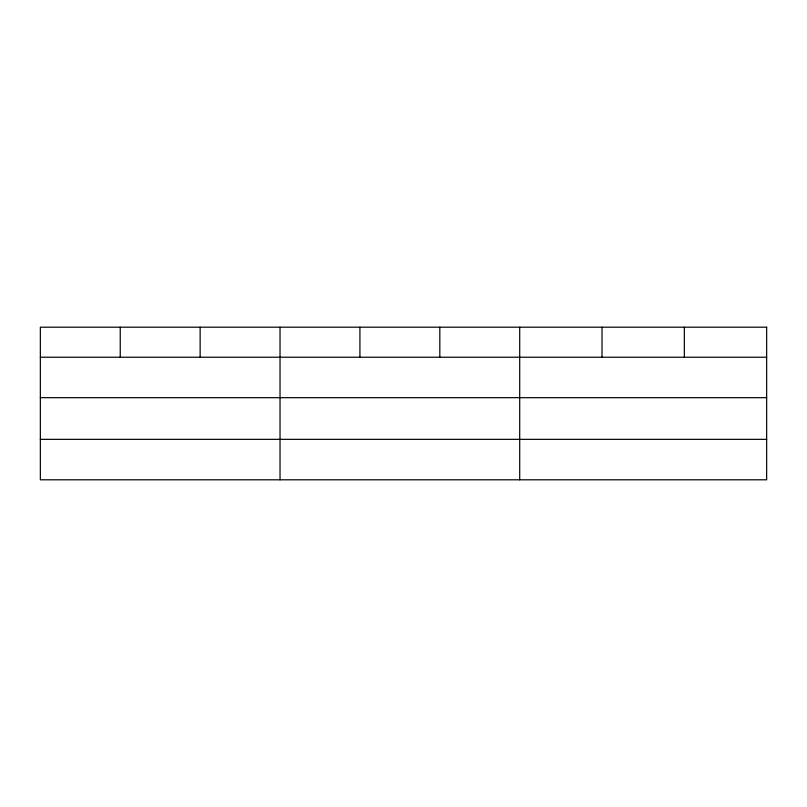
<?xml version="1.0" encoding="UTF-8"?>
<svg xmlns="http://www.w3.org/2000/svg" width="807" height="807" viewBox="0 0 807 807"><rect width="100%" height="100%" fill="white"/><g stroke="black" fill="none" stroke-linecap="round" stroke-linejoin="round"><path stroke-width="1.21" d="M40.35 357.229L766.65 357.229M40.35 397.68L766.65 397.68M40.35 439.351L766.65 439.351M684.336 327.198L684.336 357.229M602.022 327.198L602.022 357.229M519.708 327.198L519.708 479.802M439.815 327.198L439.815 357.229M359.922 327.198L359.922 357.229M280.029 327.198L280.029 479.802M200.136 327.198L200.136 357.229M120.243 327.198L120.243 357.229M766.65 327.198L40.35 327.198L40.35 479.802L766.65 479.802L766.65 327.198"/></g></svg>
